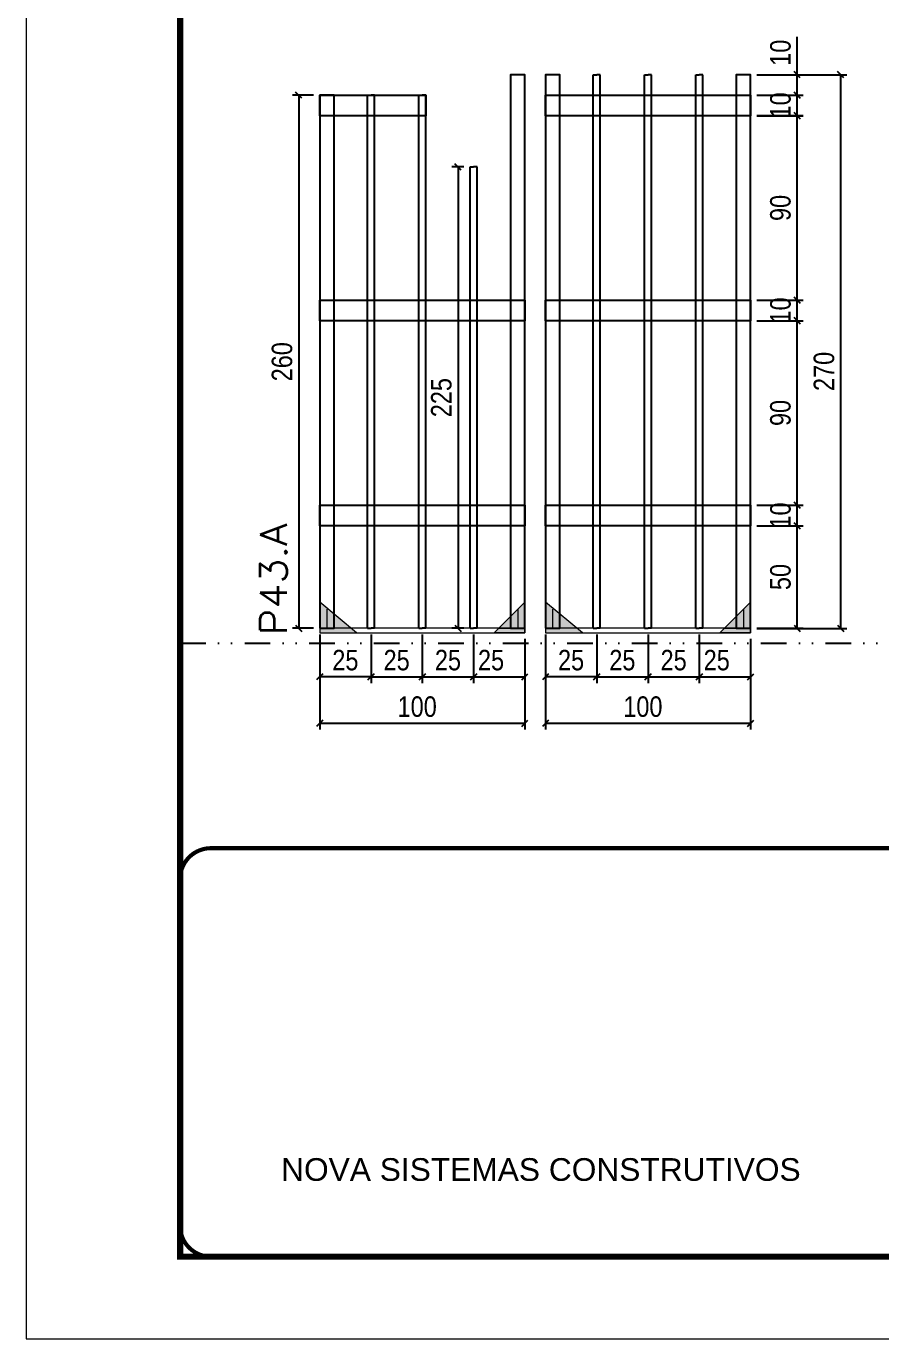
# Model space of a CAD drawing. Extents: x 14400 to 27878, y -21631 to 6985.
# Drawn here: x 15998 to 16415, y -15888 to -15248 of the extents above; entities that cross this region are included whole.
import ezdxf

# ---------------------------------------------------------------- set-up
doc = ezdxf.new("R2010")
doc.units = 0
for name, pattern in [('CONTINUO', [0]), ('DASHED', [0.75, 0.5, -0.25]), ('DIVIDE2', [0.625, 0.25, -0.125, 0, -0.125, 0, -0.125]), ('HIDDEN', [0.375, 0.25, -0.125])]:
    doc.linetypes.add(name, pattern=pattern)
for name, color, linetype in [('COTA', 241, 'Continuous'), ('Nível', 160, 'Continuous'), ('SARR_2.2x10', 60, 'Continuous'), ('SARR_3.5x7', 81, 'Continuous'), ('SARR_7x7', 40, 'Continuous')]:
    doc.layers.add(name, color=color, linetype=linetype)
for name, color, linetype, lineweight in [('Folhas', 255, 'Continuous', 9), ('Madeira', 126, 'Continuous', 18), ('Sarr 2.2x7', 40, 'Continuous', 9), ('SARRAFO DE PRESSAO', 251, 'DASHED', 9), ('Texto Seção', 7, 'Continuous', 15)]:
    doc.layers.add(name, color=color, linetype=linetype, lineweight=lineweight)
doc.styles.add('ARIAL', font='arial.ttf')
doc.styles.add('COTA TECNICA', font='techl___.ttf', dxfattribs={"height": 10})
doc.styles.add('REGUA-120', font='ROMANS.shx', dxfattribs={"height": 15})
doc.dimstyles.new('PAINEL', dxfattribs={"dimtxt": 10, "dimasz": 3, "dimexe": 3, "dimexo": 3, "dimgap": 3, "dimtad": 1, "dimdec": 1, "dimzin": 12, "dimdsep": 46, "dimtxsty": 'COTA TECNICA', "dimblk1": 'OBLIQUE', "dimblk2": 'OBLIQUE', "dimsah": 1, "dimcen": 0.9, "dimclrd": 4, "dimclre": 4, "dimclrt": 240, "dimadec": 1, "dimazin": 3, "dimtfac": 1, "dimtdec": 1, "dimtmove": 0, "dimatfit": 3, "dimfxl": 1, "dimtolj": 1, "dimtzin": 12, "dimarcsym": 0})

# ---------------------------------------------------------------- blocks, each defined once
blk = doc.blocks.new('9999999999')
at = {"color": 30, "linetype": 'CONTINUO', "const_width": 2}
blk.add_lwpolyline([(99583.98, 34230.21), (99583.98, 34414.45, 0.414214), (99568.98, 34429.45), (98228.98, 34429.45, 0.414214), (98213.98, 34414.45), (98213.98, 34245.21, 0.414214), (98228.98, 34230.21), (99583.98, 34230.21)], format="xyb", dxfattribs=at)
at = {"layer": 'Folhas'}
blk.add_lwpolyline([(98138.98, 34190.21), (99623.98, 34190.21), (99623.98, 35240.21), (98138.98, 35240.21)], close=True, dxfattribs=at)
at = {"layer": 'Folhas', "color": 30, "const_width": 3}
blk.add_lwpolyline([(98213.98, 34230.21), (99583.98, 34230.21), (99583.98, 35200.21), (98213.98, 35200.21)], close=True, dxfattribs=at)
at = {"color": 7, "linetype": 'Continuous', "ltscale": 5, "style": 'ARIAL'}
blk.add_text('NOVA SISTEMAS CONSTRUTIVOS', height=11.0592, dxfattribs=at).set_placement((98263.19, 34267.21))
blk = doc.blocks.new('_Oblique')
at = {"color": 0, "linetype": 'ByBlock', "lineweight": -2}
blk.add_line((-0.5, -0.5), (0.5, 0.5), dxfattribs=at)
blk = doc.blocks.new('*D3480')
at = {"layer": 'COTA', "color": 4, "lineweight": -2, "transparency": 16777216}
for p, q in [((16251.49, -15559.92), (16251.49, -15591.09)), ((16351.49, -15559.92), (16351.49, -15591.09)), ((16351.49, -15588.09), (16251.49, -15588.09))]:
    blk.add_line(p, q, dxfattribs=at)
at = {"layer": 'Defpoints', "color": 0, "transparency": 16777216}
for p in [(16251.49, -15556.92), (16351.49, -15556.92), (16251.49, -15588.09)]:
    blk.add_point(p, dxfattribs=at)
at = {"layer": 'COTA', "color": 4, "lineweight": -2, "transparency": 16777216, "xscale": 3, "yscale": 3, "zscale": 3, "rotation": 180}
blk.add_blockref('_Oblique', (16251.49, -15588.09), dxfattribs=at)
at = {"layer": 'COTA', "color": 4, "lineweight": -2, "transparency": 16777216, "xscale": 3, "yscale": 3, "zscale": 3}
blk.add_blockref('_Oblique', (16351.49, -15588.09), dxfattribs=at)
at = {"layer": 'COTA', "color": 240, "transparency": 16777216, "insert": (16298.99, -15579.99), "char_height": 10, "attachment_point": 5, "style": 'COTA TECNICA'}
blk.add_mtext('\\A1;100', dxfattribs=at)
blk = doc.blocks.new('*D3481')
at = {"layer": 'COTA', "color": 4, "lineweight": -2, "transparency": 16777216}
for p, q in [((16251.49, -15544.72), (16251.49, -15568.42)), ((16276.49, -15544.72), (16276.49, -15568.42)), ((16276.49, -15565.42), (16251.49, -15565.42))]:
    blk.add_line(p, q, dxfattribs=at)
at = {"layer": 'Defpoints', "color": 0, "transparency": 16777216}
for p in [(16251.49, -15541.72), (16276.49, -15541.72), (16251.49, -15565.42)]:
    blk.add_point(p, dxfattribs=at)
at = {"layer": 'COTA', "color": 4, "lineweight": -2, "transparency": 16777216, "xscale": 3, "yscale": 3, "zscale": 3, "rotation": 180}
blk.add_blockref('_Oblique', (16251.49, -15565.42), dxfattribs=at)
at = {"layer": 'COTA', "color": 4, "lineweight": -2, "transparency": 16777216, "xscale": 3, "yscale": 3, "zscale": 3}
blk.add_blockref('_Oblique', (16276.49, -15565.42), dxfattribs=at)
at = {"layer": 'COTA', "color": 240, "transparency": 16777216, "insert": (16263.99, -15557.31), "char_height": 10, "attachment_point": 5, "style": 'COTA TECNICA'}
blk.add_mtext('\\A1;25', dxfattribs=at)
blk = doc.blocks.new('*D3482')
at = {"layer": 'COTA', "color": 4, "lineweight": -2, "transparency": 16777216}
for p, q in [((16326.49, -15544.72), (16326.49, -15568.42)), ((16351.49, -15546.92), (16351.49, -15568.42)), ((16326.49, -15565.42), (16351.49, -15565.42))]:
    blk.add_line(p, q, dxfattribs=at)
at = {"layer": 'Defpoints', "color": 0, "transparency": 16777216}
for p in [(16326.49, -15541.72), (16351.49, -15543.92), (16351.49, -15565.42)]:
    blk.add_point(p, dxfattribs=at)
at = {"layer": 'COTA', "color": 4, "lineweight": -2, "transparency": 16777216, "xscale": 3, "yscale": 3, "zscale": 3, "rotation": 180}
blk.add_blockref('_Oblique', (16326.49, -15565.42), dxfattribs=at)
at = {"layer": 'COTA', "color": 4, "lineweight": -2, "transparency": 16777216, "xscale": 3, "yscale": 3, "zscale": 3}
blk.add_blockref('_Oblique', (16351.49, -15565.42), dxfattribs=at)
at = {"layer": 'COTA', "color": 240, "transparency": 16777216, "insert": (16334.99, -15557.31), "char_height": 10, "attachment_point": 5, "style": 'COTA TECNICA'}
blk.add_mtext('\\A1;25', dxfattribs=at)
blk = doc.blocks.new('*D3483')
at = {"layer": 'COTA', "color": 4, "lineweight": -2, "transparency": 16777216}
for p, q in [((16276.49, -15544.72), (16276.49, -15568.42)), ((16301.49, -15544.72), (16301.49, -15568.42)), ((16276.49, -15565.42), (16301.49, -15565.42))]:
    blk.add_line(p, q, dxfattribs=at)
at = {"layer": 'Defpoints', "color": 0, "transparency": 16777216}
for p in [(16276.49, -15541.72), (16301.49, -15541.72), (16301.49, -15565.42)]:
    blk.add_point(p, dxfattribs=at)
at = {"layer": 'COTA', "color": 4, "lineweight": -2, "transparency": 16777216, "xscale": 3, "yscale": 3, "zscale": 3, "rotation": 180}
blk.add_blockref('_Oblique', (16276.49, -15565.42), dxfattribs=at)
at = {"layer": 'COTA', "color": 4, "lineweight": -2, "transparency": 16777216, "xscale": 3, "yscale": 3, "zscale": 3}
blk.add_blockref('_Oblique', (16301.49, -15565.42), dxfattribs=at)
at = {"layer": 'COTA', "color": 240, "transparency": 16777216, "insert": (16288.99, -15557.31), "char_height": 10, "attachment_point": 5, "style": 'COTA TECNICA'}
blk.add_mtext('\\A1;25', dxfattribs=at)
blk = doc.blocks.new('*D3484')
at = {"layer": 'COTA', "color": 4, "lineweight": -2, "transparency": 16777216}
for p, q in [((16354.49, -15491.72), (16377.19, -15491.72)), ((16374.19, -15541.72), (16374.19, -15491.72)), ((16354.49, -15541.72), (16377.19, -15541.72))]:
    blk.add_line(p, q, dxfattribs=at)
at = {"layer": 'Defpoints', "color": 0, "transparency": 16777216}
for p in [(16351.49, -15491.72), (16374.19, -15491.72), (16351.49, -15541.72)]:
    blk.add_point(p, dxfattribs=at)
at = {"layer": 'COTA', "color": 4, "lineweight": -2, "transparency": 16777216, "xscale": 3, "yscale": 3, "zscale": 3}
for p, rotation in [((16374.19, -15491.72), 90), ((16374.19, -15541.72), 270)]:
    blk.add_blockref('_Oblique', p, dxfattribs=dict(at, rotation=rotation))
at = {"layer": 'COTA', "color": 240, "transparency": 16777216, "insert": (16366.08, -15516.72), "char_height": 10, "attachment_point": 5, "rotation": 90, "style": 'COTA TECNICA'}
blk.add_mtext('\\A1;50', dxfattribs=at)
blk = doc.blocks.new('*D3485')
at = {"layer": 'COTA', "color": 4, "lineweight": -2, "transparency": 16777216}
for p, q in [((16301.49, -15544.72), (16301.49, -15568.42)), ((16326.49, -15544.72), (16326.49, -15568.42)), ((16301.49, -15565.42), (16326.49, -15565.42))]:
    blk.add_line(p, q, dxfattribs=at)
at = {"layer": 'Defpoints', "color": 0, "transparency": 16777216}
for p in [(16301.49, -15541.72), (16326.49, -15541.72), (16326.49, -15565.42)]:
    blk.add_point(p, dxfattribs=at)
at = {"layer": 'COTA', "color": 4, "lineweight": -2, "transparency": 16777216, "xscale": 3, "yscale": 3, "zscale": 3, "rotation": 180}
blk.add_blockref('_Oblique', (16301.49, -15565.42), dxfattribs=at)
at = {"layer": 'COTA', "color": 4, "lineweight": -2, "transparency": 16777216, "xscale": 3, "yscale": 3, "zscale": 3}
blk.add_blockref('_Oblique', (16326.49, -15565.42), dxfattribs=at)
at = {"layer": 'COTA', "color": 240, "transparency": 16777216, "insert": (16313.99, -15557.31), "char_height": 10, "attachment_point": 5, "style": 'COTA TECNICA'}
blk.add_mtext('\\A1;25', dxfattribs=at)
blk = doc.blocks.new('*D3486')
at = {"layer": 'COTA', "color": 4, "lineweight": -2, "transparency": 16777216}
for p, q in [((16354.49, -15481.72), (16377.19, -15481.72)), ((16374.19, -15491.72), (16374.19, -15481.72)), ((16354.49, -15491.72), (16377.19, -15491.72))]:
    blk.add_line(p, q, dxfattribs=at)
at = {"layer": 'Defpoints', "color": 0, "transparency": 16777216}
for p in [(16351.49, -15481.72), (16374.19, -15481.72), (16351.49, -15491.72)]:
    blk.add_point(p, dxfattribs=at)
at = {"layer": 'COTA', "color": 4, "lineweight": -2, "transparency": 16777216, "xscale": 3, "yscale": 3, "zscale": 3}
for p, rotation in [((16374.19, -15481.72), 90), ((16374.19, -15491.72), 270)]:
    blk.add_blockref('_Oblique', p, dxfattribs=dict(at, rotation=rotation))
at = {"layer": 'COTA', "color": 240, "transparency": 16777216, "insert": (16366.09, -15486.72), "char_height": 10, "attachment_point": 5, "rotation": 90, "style": 'COTA TECNICA'}
blk.add_mtext('\\A1;10', dxfattribs=at)
blk = doc.blocks.new('*D3487')
at = {"layer": 'COTA', "color": 4, "lineweight": -2, "transparency": 16777216}
for p, q in [((16354.49, -15391.72), (16377.19, -15391.72)), ((16374.19, -15481.72), (16374.19, -15391.72)), ((16354.49, -15481.72), (16377.19, -15481.72))]:
    blk.add_line(p, q, dxfattribs=at)
at = {"layer": 'Defpoints', "color": 0, "transparency": 16777216}
for p in [(16351.49, -15391.72), (16374.19, -15391.72), (16351.49, -15481.72)]:
    blk.add_point(p, dxfattribs=at)
at = {"layer": 'COTA', "color": 4, "lineweight": -2, "transparency": 16777216, "xscale": 3, "yscale": 3, "zscale": 3}
for p, rotation in [((16374.19, -15391.72), 90), ((16374.19, -15481.72), 270)]:
    blk.add_blockref('_Oblique', p, dxfattribs=dict(at, rotation=rotation))
at = {"layer": 'COTA', "color": 240, "transparency": 16777216, "insert": (16366.06, -15436.72), "char_height": 10, "attachment_point": 5, "rotation": 90, "style": 'COTA TECNICA'}
blk.add_mtext('\\A1;90', dxfattribs=at)
blk = doc.blocks.new('*D3488')
at = {"layer": 'COTA', "color": 4, "lineweight": -2, "transparency": 16777216}
for p, q in [((16354.49, -15381.72), (16377.19, -15381.72)), ((16374.19, -15391.72), (16374.19, -15381.72)), ((16354.49, -15391.72), (16377.19, -15391.72))]:
    blk.add_line(p, q, dxfattribs=at)
at = {"layer": 'Defpoints', "color": 0, "transparency": 16777216}
for p in [(16351.49, -15381.72), (16374.19, -15381.72), (16351.49, -15391.72)]:
    blk.add_point(p, dxfattribs=at)
at = {"layer": 'COTA', "color": 4, "lineweight": -2, "transparency": 16777216, "xscale": 3, "yscale": 3, "zscale": 3}
for p, rotation in [((16374.19, -15381.72), 90), ((16374.19, -15391.72), 270)]:
    blk.add_blockref('_Oblique', p, dxfattribs=dict(at, rotation=rotation))
at = {"layer": 'COTA', "color": 240, "transparency": 16777216, "insert": (16366.09, -15386.72), "char_height": 10, "attachment_point": 5, "rotation": 90, "style": 'COTA TECNICA'}
blk.add_mtext('\\A1;10', dxfattribs=at)
blk = doc.blocks.new('*D3471')
at = {"layer": 'COTA', "color": 4, "lineweight": -2, "transparency": 16777216}
for p, q in [((16354.49, -15291.75), (16377.19, -15291.75)), ((16374.19, -15381.72), (16374.19, -15291.75)), ((16354.49, -15381.72), (16377.19, -15381.72))]:
    blk.add_line(p, q, dxfattribs=at)
at = {"layer": 'Defpoints', "color": 0, "transparency": 16777216}
for p in [(16351.49, -15291.75), (16374.19, -15291.75), (16351.49, -15381.72)]:
    blk.add_point(p, dxfattribs=at)
at = {"layer": 'COTA', "color": 4, "lineweight": -2, "transparency": 16777216, "xscale": 3, "yscale": 3, "zscale": 3}
for p, rotation in [((16374.19, -15291.75), 90), ((16374.19, -15381.72), 270)]:
    blk.add_blockref('_Oblique', p, dxfattribs=dict(at, rotation=rotation))
at = {"layer": 'COTA', "color": 240, "transparency": 16777216, "insert": (16366.06, -15336.73), "char_height": 10, "attachment_point": 5, "rotation": 90, "style": 'COTA TECNICA'}
blk.add_mtext('\\A1;90', dxfattribs=at)
blk = doc.blocks.new('*D3472')
at = {"layer": 'COTA', "color": 4, "lineweight": -2, "transparency": 16777216}
for p, q in [((16354.49, -15281.72), (16377.19, -15281.72)), ((16374.19, -15291.72), (16374.19, -15281.72)), ((16354.49, -15291.72), (16377.19, -15291.72))]:
    blk.add_line(p, q, dxfattribs=at)
at = {"layer": 'Defpoints', "color": 0, "transparency": 16777216}
for p in [(16351.49, -15281.72), (16374.19, -15281.72), (16351.49, -15291.72)]:
    blk.add_point(p, dxfattribs=at)
at = {"layer": 'COTA', "color": 4, "lineweight": -2, "transparency": 16777216, "xscale": 3, "yscale": 3, "zscale": 3}
for p, rotation in [((16374.19, -15281.72), 90), ((16374.19, -15291.72), 270)]:
    blk.add_blockref('_Oblique', p, dxfattribs=dict(at, rotation=rotation))
at = {"layer": 'COTA', "color": 240, "transparency": 16777216, "insert": (16366.09, -15286.72), "char_height": 10, "attachment_point": 5, "rotation": 90, "style": 'COTA TECNICA'}
blk.add_mtext('\\A1;10', dxfattribs=at)
blk = doc.blocks.new('*D3473')
at = {"layer": 'COTA', "color": 4, "lineweight": -2, "transparency": 16777216}
for p, q in [((16354.49, -15271.75), (16398.4, -15271.75)), ((16395.4, -15541.75), (16395.4, -15271.75)), ((16354.49, -15541.75), (16398.4, -15541.75))]:
    blk.add_line(p, q, dxfattribs=at)
at = {"layer": 'Defpoints', "color": 0, "transparency": 16777216}
for p in [(16351.49, -15271.75), (16395.4, -15271.75), (16351.49, -15541.75)]:
    blk.add_point(p, dxfattribs=at)
at = {"layer": 'COTA', "color": 4, "lineweight": -2, "transparency": 16777216, "xscale": 3, "yscale": 3, "zscale": 3}
for p, rotation in [((16395.4, -15271.75), 90), ((16395.4, -15541.75), 270)]:
    blk.add_blockref('_Oblique', p, dxfattribs=dict(at, rotation=rotation))
at = {"layer": 'COTA', "color": 240, "transparency": 16777216, "insert": (16387.3, -15416.45), "char_height": 10, "attachment_point": 5, "rotation": 90, "style": 'COTA TECNICA'}
blk.add_mtext('\\A1;270', dxfattribs=at)
blk = doc.blocks.new('*D3474')
at = {"layer": 'COTA', "color": 4, "lineweight": -2, "transparency": 16777216}
for p, q in [((16141.49, -15559.92), (16141.49, -15591.09)), ((16241.49, -15559.92), (16241.49, -15591.09)), ((16241.49, -15588.09), (16141.49, -15588.09))]:
    blk.add_line(p, q, dxfattribs=at)
at = {"layer": 'Defpoints', "color": 0, "transparency": 16777216}
for p in [(16141.49, -15556.92), (16241.49, -15556.92), (16141.49, -15588.09)]:
    blk.add_point(p, dxfattribs=at)
at = {"layer": 'COTA', "color": 4, "lineweight": -2, "transparency": 16777216, "xscale": 3, "yscale": 3, "zscale": 3, "rotation": 180}
blk.add_blockref('_Oblique', (16141.49, -15588.09), dxfattribs=at)
at = {"layer": 'COTA', "color": 4, "lineweight": -2, "transparency": 16777216, "xscale": 3, "yscale": 3, "zscale": 3}
blk.add_blockref('_Oblique', (16241.49, -15588.09), dxfattribs=at)
at = {"layer": 'COTA', "color": 240, "transparency": 16777216, "insert": (16188.99, -15579.99), "char_height": 10, "attachment_point": 5, "style": 'COTA TECNICA'}
blk.add_mtext('\\A1;100', dxfattribs=at)
blk = doc.blocks.new('*D3475')
at = {"layer": 'COTA', "color": 4, "lineweight": -2, "transparency": 16777216}
for p, q in [((16141.49, -15544.72), (16141.49, -15568.42)), ((16166.49, -15544.72), (16166.49, -15568.42)), ((16166.49, -15565.42), (16141.49, -15565.42))]:
    blk.add_line(p, q, dxfattribs=at)
at = {"layer": 'Defpoints', "color": 0, "transparency": 16777216}
for p in [(16141.49, -15541.72), (16166.49, -15541.72), (16141.49, -15565.42)]:
    blk.add_point(p, dxfattribs=at)
at = {"layer": 'COTA', "color": 4, "lineweight": -2, "transparency": 16777216, "xscale": 3, "yscale": 3, "zscale": 3, "rotation": 180}
blk.add_blockref('_Oblique', (16141.49, -15565.42), dxfattribs=at)
at = {"layer": 'COTA', "color": 4, "lineweight": -2, "transparency": 16777216, "xscale": 3, "yscale": 3, "zscale": 3}
blk.add_blockref('_Oblique', (16166.49, -15565.42), dxfattribs=at)
at = {"layer": 'COTA', "color": 240, "transparency": 16777216, "insert": (16153.99, -15557.31), "char_height": 10, "attachment_point": 5, "style": 'COTA TECNICA'}
blk.add_mtext('\\A1;25', dxfattribs=at)
blk = doc.blocks.new('*D3476')
at = {"layer": 'COTA', "color": 4, "lineweight": -2, "transparency": 16777216}
for p, q in [((16216.49, -15544.72), (16216.49, -15568.42)), ((16241.49, -15546.92), (16241.49, -15568.42)), ((16216.49, -15565.42), (16241.49, -15565.42))]:
    blk.add_line(p, q, dxfattribs=at)
at = {"layer": 'Defpoints', "color": 0, "transparency": 16777216}
for p in [(16216.49, -15541.72), (16241.49, -15543.92), (16241.49, -15565.42)]:
    blk.add_point(p, dxfattribs=at)
at = {"layer": 'COTA', "color": 4, "lineweight": -2, "transparency": 16777216, "xscale": 3, "yscale": 3, "zscale": 3, "rotation": 180}
blk.add_blockref('_Oblique', (16216.49, -15565.42), dxfattribs=at)
at = {"layer": 'COTA', "color": 4, "lineweight": -2, "transparency": 16777216, "xscale": 3, "yscale": 3, "zscale": 3}
blk.add_blockref('_Oblique', (16241.49, -15565.42), dxfattribs=at)
at = {"layer": 'COTA', "color": 240, "transparency": 16777216, "insert": (16224.99, -15557.31), "char_height": 10, "attachment_point": 5, "style": 'COTA TECNICA'}
blk.add_mtext('\\A1;25', dxfattribs=at)
blk = doc.blocks.new('*D3477')
at = {"layer": 'COTA', "color": 4, "lineweight": -2, "transparency": 16777216}
for p, q in [((16166.49, -15544.72), (16166.49, -15568.42)), ((16191.49, -15544.72), (16191.49, -15568.42)), ((16166.49, -15565.42), (16191.49, -15565.42))]:
    blk.add_line(p, q, dxfattribs=at)
at = {"layer": 'Defpoints', "color": 0, "transparency": 16777216}
for p in [(16166.49, -15541.72), (16191.49, -15541.72), (16191.49, -15565.42)]:
    blk.add_point(p, dxfattribs=at)
at = {"layer": 'COTA', "color": 4, "lineweight": -2, "transparency": 16777216, "xscale": 3, "yscale": 3, "zscale": 3, "rotation": 180}
blk.add_blockref('_Oblique', (16166.49, -15565.42), dxfattribs=at)
at = {"layer": 'COTA', "color": 4, "lineweight": -2, "transparency": 16777216, "xscale": 3, "yscale": 3, "zscale": 3}
blk.add_blockref('_Oblique', (16191.49, -15565.42), dxfattribs=at)
at = {"layer": 'COTA', "color": 240, "transparency": 16777216, "insert": (16178.99, -15557.31), "char_height": 10, "attachment_point": 5, "style": 'COTA TECNICA'}
blk.add_mtext('\\A1;25', dxfattribs=at)
blk = doc.blocks.new('*D3478')
at = {"layer": 'COTA', "color": 4, "lineweight": -2, "transparency": 16777216}
for p, q in [((16191.49, -15544.72), (16191.49, -15568.42)), ((16216.49, -15544.72), (16216.49, -15568.42)), ((16191.49, -15565.42), (16216.49, -15565.42))]:
    blk.add_line(p, q, dxfattribs=at)
at = {"layer": 'Defpoints', "color": 0, "transparency": 16777216}
for p in [(16191.49, -15541.72), (16216.49, -15541.72), (16216.49, -15565.42)]:
    blk.add_point(p, dxfattribs=at)
at = {"layer": 'COTA', "color": 4, "lineweight": -2, "transparency": 16777216, "xscale": 3, "yscale": 3, "zscale": 3, "rotation": 180}
blk.add_blockref('_Oblique', (16191.49, -15565.42), dxfattribs=at)
at = {"layer": 'COTA', "color": 4, "lineweight": -2, "transparency": 16777216, "xscale": 3, "yscale": 3, "zscale": 3}
blk.add_blockref('_Oblique', (16216.49, -15565.42), dxfattribs=at)
at = {"layer": 'COTA', "color": 240, "transparency": 16777216, "insert": (16203.99, -15557.31), "char_height": 10, "attachment_point": 5, "style": 'COTA TECNICA'}
blk.add_mtext('\\A1;25', dxfattribs=at)
blk = doc.blocks.new('*D3479')
at = {"layer": 'COTA', "color": 4, "lineweight": -2, "transparency": 16777216}
for p, q in [((16374.19, -15271.75), (16374.19, -15253.32)), ((16354.49, -15271.75), (16377.19, -15271.75)), ((16374.19, -15281.75), (16374.19, -15271.75)), ((16354.49, -15281.75), (16377.19, -15281.75))]:
    blk.add_line(p, q, dxfattribs=at)
at = {"layer": 'Defpoints', "color": 0, "transparency": 16777216}
for p in [(16351.49, -15271.75), (16374.19, -15271.75), (16351.49, -15281.75)]:
    blk.add_point(p, dxfattribs=at)
at = {"layer": 'COTA', "color": 4, "lineweight": -2, "transparency": 16777216, "xscale": 3, "yscale": 3, "zscale": 3}
for p, rotation in [((16374.19, -15271.75), 90), ((16374.19, -15281.75), 270)]:
    blk.add_blockref('_Oblique', p, dxfattribs=dict(at, rotation=rotation))
at = {"layer": 'COTA', "color": 240, "transparency": 16777216, "insert": (16366.09, -15261.04), "char_height": 10, "attachment_point": 5, "rotation": 90, "style": 'COTA TECNICA'}
blk.add_mtext('\\A1;10', dxfattribs=at)
blk = doc.blocks.new('*D3489')
at = {"layer": 'COTA', "color": 4, "lineweight": -2, "transparency": 16777216}
for p, q in [((16138.49, -15281.75), (16128.26, -15281.75)), ((16131.26, -15281.75), (16131.26, -15541.72)), ((16138.49, -15541.72), (16128.26, -15541.72))]:
    blk.add_line(p, q, dxfattribs=at)
at = {"layer": 'Defpoints', "color": 0, "transparency": 16777216}
for p in [(16141.49, -15281.75), (16131.26, -15541.72), (16141.49, -15541.72)]:
    blk.add_point(p, dxfattribs=at)
at = {"layer": 'COTA', "color": 4, "lineweight": -2, "transparency": 16777216, "xscale": 3, "yscale": 3, "zscale": 3}
for p, rotation in [((16131.26, -15281.75), 90), ((16131.26, -15541.72), 270)]:
    blk.add_blockref('_Oblique', p, dxfattribs=dict(at, rotation=rotation))
at = {"layer": 'COTA', "color": 240, "transparency": 16777216, "insert": (16123.15, -15411.73), "char_height": 10, "attachment_point": 5, "rotation": 90, "style": 'COTA TECNICA'}
blk.add_mtext('\\A1;260', dxfattribs=at)
blk = doc.blocks.new('*D3490')
at = {"layer": 'COTA', "color": 4, "lineweight": -2, "transparency": 16777216}
for p, q in [((16211.74, -15316.75), (16205.91, -15316.75)), ((16208.91, -15316.75), (16208.91, -15541.72)), ((16211.74, -15541.72), (16205.91, -15541.72))]:
    blk.add_line(p, q, dxfattribs=at)
at = {"layer": 'Defpoints', "color": 0, "transparency": 16777216}
for p in [(16214.74, -15316.75), (16208.91, -15541.72), (16214.74, -15541.72)]:
    blk.add_point(p, dxfattribs=at)
at = {"layer": 'COTA', "color": 4, "lineweight": -2, "transparency": 16777216, "xscale": 3, "yscale": 3, "zscale": 3}
for p, rotation in [((16208.91, -15316.75), 90), ((16208.91, -15541.72), 270)]:
    blk.add_blockref('_Oblique', p, dxfattribs=dict(at, rotation=rotation))
at = {"layer": 'COTA', "color": 240, "transparency": 16777216, "insert": (16200.8, -15429.23), "char_height": 10, "attachment_point": 5, "rotation": 90, "style": 'COTA TECNICA'}
blk.add_mtext('\\A1;225', dxfattribs=at)

msp = doc.modelspace()

# ---------------------------------------------------------------- hatches: boundary and pattern name
at = {"layer": 'Madeira'}
h = msp.add_hatch(color=252, dxfattribs=at)
h.dxf.hatch_style = 2
h.paths.add_polyline_path([(16141.49, -15528.92), (16141.49, -15543.92), (16159.49, -15543.92)])
h = msp.add_hatch(color=252, dxfattribs=at)
h.dxf.hatch_style = 2
h.paths.add_polyline_path([(16241.49, -15528.92), (16241.49, -15543.92), (16226.49, -15543.92)])
h = msp.add_hatch(color=252, dxfattribs=at)
h.dxf.hatch_style = 2
h.paths.add_polyline_path([(16251.49, -15528.92), (16251.49, -15543.92), (16269.49, -15543.92)])
h = msp.add_hatch(color=252, dxfattribs=at)
h.dxf.hatch_style = 2
h.paths.add_polyline_path([(16351.49, -15528.92), (16351.49, -15543.92), (16336.49, -15543.92)])

# ---------------------------------------------------------------- linework, layer by layer
at = {"layer": 'Madeira', "color": 1, "linetype": 'HIDDEN'}
for p, q in [((16144.99, -15532.42), (16144.99, -15541.72)), ((16144.99, -15532.42), (16144.99, -15541.72)), ((16237.99, -15532.42), (16237.99, -15541.72)), ((16237.99, -15532.42), (16237.99, -15541.72)), ((16254.99, -15532.42), (16254.99, -15541.72)), ((16254.99, -15532.42), (16254.99, -15541.72)), ((16347.99, -15532.42), (16347.99, -15541.72)), ((16347.99, -15532.42), (16347.99, -15541.72)), ((16148.49, -15535.92), (16148.49, -15541.72)), ((16258.49, -15535.92), (16258.49, -15541.72)), ((16151.32, -15541.72), (16141.49, -15541.72)), ((16151.32, -15541.72), (16141.49, -15541.72)), ((16157.29, -15541.72), (16141.49, -15541.72)), ((16228.69, -15541.72), (16241.49, -15541.72)), ((16231.66, -15541.72), (16241.49, -15541.72)), ((16231.66, -15541.72), (16241.49, -15541.72)), ((16261.32, -15541.72), (16251.49, -15541.72)), ((16261.32, -15541.72), (16251.49, -15541.72)), ((16267.29, -15541.72), (16251.49, -15541.72)), ((16338.69, -15541.72), (16351.49, -15541.72)), ((16341.66, -15541.72), (16351.49, -15541.72)), ((16341.66, -15541.72), (16351.49, -15541.72))]:
    msp.add_line(p, q, dxfattribs=at)
at = {"layer": 'Madeira'}
for p, q in [((16141.49, -15541.72), (16141.49, -15543.92)), ((16141.49, -15541.72), (16141.49, -15543.92)), ((16141.49, -15541.72), (16141.49, -15543.92)), ((16251.49, -15541.72), (16251.49, -15543.92)), ((16251.49, -15541.72), (16251.49, -15543.92)), ((16251.49, -15541.72), (16251.49, -15543.92))]:
    msp.add_line(p, q, dxfattribs=at)
at = {"layer": 'Madeira', "color": 0}
for points in [[(16141.49, -15528.92), (16141.49, -15543.92), (16159.49, -15543.92), (16141.49, -15528.92)], [(16241.49, -15528.92), (16241.49, -15543.92), (16226.49, -15543.92), (16241.49, -15528.92)], [(16251.49, -15528.92), (16251.49, -15543.92), (16269.49, -15543.92), (16251.49, -15528.92)], [(16351.49, -15528.92), (16351.49, -15543.92), (16336.49, -15543.92), (16351.49, -15528.92)]]:
    msp.add_lwpolyline(points, dxfattribs=at)
at = {"layer": 'Nível', "color": 4, "linetype": 'DIVIDE2', "ltscale": 50}
msp.add_line((16073.47, -15548.92), (17443.47, -15548.92), dxfattribs=at)
at = {"layer": 'Sarr 2.2x7'}
for points in [[(16241.49, -15541.72), (16141.49, -15541.72), (16141.49, -15543.92), (16241.49, -15543.92)], [(16351.49, -15541.72), (16251.49, -15541.72), (16251.49, -15543.92), (16351.49, -15543.92)]]:
    msp.add_lwpolyline(points, close=True, dxfattribs=at)
at = {"layer": 'SARR_2.2x10'}
for points in [[(16141.49, -15281.75), (16193.24, -15281.75), (16193.24, -15291.75), (16141.49, -15291.75)], [(16251.49, -15281.75), (16351.49, -15281.75), (16351.49, -15291.75), (16251.49, -15291.75)], [(16141.49, -15381.75), (16241.49, -15381.75), (16241.49, -15391.75), (16141.49, -15391.75)], [(16251.49, -15381.75), (16351.49, -15381.75), (16351.49, -15391.75), (16251.49, -15391.75)], [(16141.49, -15481.75), (16241.49, -15481.75), (16241.49, -15491.75), (16141.49, -15491.75)], [(16251.49, -15481.75), (16351.49, -15481.75), (16351.49, -15491.75), (16251.49, -15491.75)]]:
    msp.add_lwpolyline(points, close=True, dxfattribs=at)
at = {"layer": 'SARR_3.5x7'}
for p, q in [((16274.74, -15541.72), (16274.74, -15271.75)), ((16274.74, -15271.75), (16276.49, -15271.75)), ((16278.24, -15271.75), (16276.49, -15271.75)), ((16278.24, -15541.72), (16278.24, -15271.75)), ((16299.74, -15541.72), (16299.74, -15271.75)), ((16299.74, -15271.75), (16301.49, -15271.75)), ((16303.24, -15271.75), (16301.49, -15271.75)), ((16303.24, -15541.72), (16303.24, -15271.75)), ((16324.74, -15541.72), (16324.74, -15271.75)), ((16324.74, -15271.75), (16326.49, -15271.75)), ((16328.24, -15271.75), (16326.49, -15271.75)), ((16328.24, -15541.72), (16328.24, -15271.75)), ((16164.74, -15541.72), (16164.74, -15281.75)), ((16164.74, -15281.75), (16166.49, -15281.75)), ((16168.24, -15281.75), (16166.49, -15281.75)), ((16168.24, -15541.72), (16168.24, -15281.75)), ((16189.74, -15541.72), (16189.74, -15281.75)), ((16189.74, -15281.75), (16191.49, -15281.75)), ((16193.24, -15281.75), (16191.49, -15281.75)), ((16193.24, -15541.72), (16193.24, -15281.75)), ((16214.74, -15541.72), (16214.74, -15316.75)), ((16214.74, -15316.75), (16216.49, -15316.75)), ((16218.24, -15316.75), (16216.49, -15316.75)), ((16218.24, -15541.72), (16218.24, -15316.75)), ((16164.74, -15541.72), (16166.49, -15541.72)), ((16168.24, -15541.72), (16166.49, -15541.72)), ((16189.74, -15541.72), (16191.49, -15541.72)), ((16193.24, -15541.72), (16191.49, -15541.72)), ((16214.74, -15541.72), (16216.49, -15541.72)), ((16218.24, -15541.72), (16216.49, -15541.72)), ((16274.74, -15541.72), (16276.49, -15541.72)), ((16278.24, -15541.72), (16276.49, -15541.72)), ((16299.74, -15541.72), (16301.49, -15541.72)), ((16303.24, -15541.72), (16301.49, -15541.72)), ((16324.74, -15541.72), (16326.49, -15541.72)), ((16328.24, -15541.72), (16326.49, -15541.72))]:
    msp.add_line(p, q, dxfattribs=at)
at = {"layer": 'SARR_7x7'}
for points in [[(16234.49, -15541.72), (16241.49, -15541.72), (16241.49, -15271.75), (16234.49, -15271.75)], [(16251.49, -15541.72), (16258.49, -15541.72), (16258.49, -15271.75), (16251.49, -15271.75)], [(16344.49, -15541.72), (16351.49, -15541.72), (16351.49, -15271.75), (16344.49, -15271.75)], [(16141.49, -15541.72), (16148.49, -15541.72), (16148.49, -15281.75), (16141.49, -15281.75)]]:
    msp.add_lwpolyline(points, close=True, dxfattribs=at)

# ---------------------------------------------------------------- block references
at = {"layer": 'SARRAFO DE PRESSAO', "color": 6, "linetype": 'ByBlock'}
msp.add_blockref('9999999999', (-82140.51, -50078.4), dxfattribs=at)

# ---------------------------------------------------------------- texts
at = {"layer": 'Texto Seção', "style": 'REGUA-120', "width": 1.1}
msp.add_text('P43.A', height=13, rotation=90, dxfattribs=at).set_placement((16125.49, -15545.03))

# ---------------------------------------------------------------- dimensions: what is measured, and where the dimension line sits
at = {"layer": 'COTA'}
for base, p1, p2, picture, middle in [((16374.19, -15271.75), (16351.49, -15281.75), (16351.49, -15271.75), '*D3479', (16366.09, -15261.04)), ((16131.26, -15541.72), (16141.49, -15281.75), (16141.49, -15541.72), '*D3489', (16123.15, -15411.73)), ((16208.91, -15541.72), (16214.74, -15316.75), (16214.74, -15541.72), '*D3490', (16200.8, -15429.23))]:
    dim = msp.add_linear_dim(base=base, p1=p1, p2=p2, angle=90, dimstyle='PAINEL', dxfattribs=at)
    dim.commit()
    dim.dimension.update_dxf_attribs({"geometry": picture, "text_midpoint": middle})
for base, p1, p2, angle, picture, middle in [((16395.4, -15271.75), (16351.49, -15541.75), (16351.49, -15271.75), 90, '*D3473', (16395.4, -15416.45)), ((16374.19, -15281.72), (16351.49, -15291.72), (16351.49, -15281.72), 90, '*D3472', (16374.19, -15286.72)), ((16374.19, -15381.72), (16351.49, -15391.72), (16351.49, -15381.72), 90, '*D3488', (16374.19, -15386.72)), ((16374.19, -15481.72), (16351.49, -15491.72), (16351.49, -15481.72), 90, '*D3486', (16374.19, -15486.72)), ((16141.49, -15588.09), (16241.49, -15556.92), (16141.49, -15556.92), 180, '*D3474', (16188.99, -15588.09)), ((16251.49, -15588.09), (16351.49, -15556.92), (16251.49, -15556.92), 180, '*D3480', (16298.99, -15588.09))]:
    dim = msp.add_linear_dim(base=base, p1=p1, p2=p2, angle=angle, dimstyle='PAINEL', override={"dimtmove": 1}, dxfattribs=at)
    dim.commit()
    dim.dimension.update_dxf_attribs({"geometry": picture, "text_midpoint": middle, "dimtype": 160})
for base, p1, p2, angle, picture, middle in [((16374.19, -15291.75), (16351.49, -15381.72), (16351.49, -15291.75), 90, '*D3471', (16366.06, -15336.73)), ((16374.19, -15391.72), (16351.49, -15481.72), (16351.49, -15391.72), 90, '*D3487', (16366.06, -15436.72)), ((16374.19, -15491.72), (16351.49, -15541.72), (16351.49, -15491.72), 90, '*D3484', (16366.08, -15516.72)), ((16141.49, -15565.42), (16166.49, -15541.72), (16141.49, -15541.72), 180, '*D3475', (16153.99, -15557.31)), ((16251.49, -15565.42), (16276.49, -15541.72), (16251.49, -15541.72), 180, '*D3481', (16263.99, -15557.31))]:
    dim = msp.add_linear_dim(base=base, p1=p1, p2=p2, angle=angle, dimstyle='PAINEL', override={"dimtmove": 1}, dxfattribs=at)
    dim.commit()
    dim.dimension.update_dxf_attribs({"geometry": picture, "text_midpoint": middle})
for base, p1, p2, picture, middle in [((16191.49, -15565.42), (16166.49, -15541.72), (16191.49, -15541.72), '*D3477', (16178.99, -15557.31)), ((16216.49, -15565.42), (16191.49, -15541.72), (16216.49, -15541.72), '*D3478', (16203.99, -15557.31)), ((16301.49, -15565.42), (16276.49, -15541.72), (16301.49, -15541.72), '*D3483', (16288.99, -15557.31)), ((16326.49, -15565.42), (16301.49, -15541.72), (16326.49, -15541.72), '*D3485', (16313.99, -15557.31))]:
    dim = msp.add_linear_dim(base=base, p1=p1, p2=p2, dimstyle='PAINEL', override={"dimtmove": 1}, dxfattribs=at)
    dim.commit()
    dim.dimension.update_dxf_attribs({"geometry": picture, "text_midpoint": middle})
for base, p1, p2, picture, middle in [((16241.49, -15565.42), (16216.49, -15541.72), (16241.49, -15543.92), '*D3476', (16224.99, -15565.42)), ((16351.49, -15565.42), (16326.49, -15541.72), (16351.49, -15543.92), '*D3482', (16334.99, -15565.42))]:
    dim = msp.add_linear_dim(base=base, p1=p1, p2=p2, dimstyle='PAINEL', override={"dimtmove": 1}, dxfattribs=at)
    dim.commit()
    dim.dimension.update_dxf_attribs({"geometry": picture, "text_midpoint": middle, "dimtype": 160})

doc.saveas('drawing.dxf')
